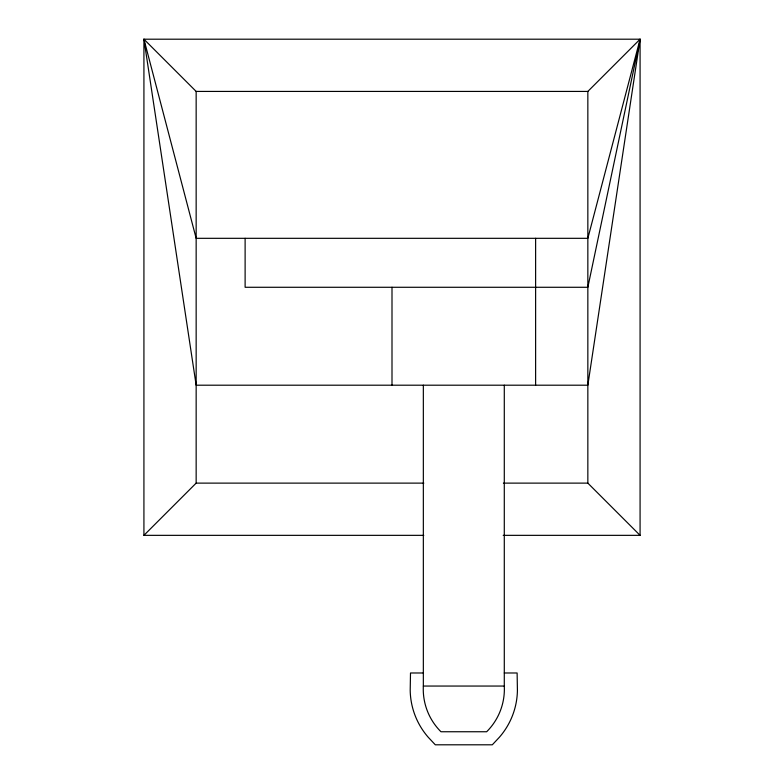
<?xml version="1.0" encoding="UTF-8"?>
<svg xmlns="http://www.w3.org/2000/svg" width="784" height="784" viewBox="0 0 784 784"><rect width="100%" height="100%" fill="white"/><g stroke="black" fill="none" stroke-linecap="round" stroke-linejoin="round"><path stroke-width="1.18" d="M423.772 535.345L143.923 535.345L196.157 483.12L196.157 91.424L143.923 39.2L640.077 39.2L640.077 535.345L503.201 535.345M196.157 91.424L587.843 91.424L640.077 39.2L587.843 385.199L196.157 385.199L143.923 39.2L143.923 535.345M196.157 483.12L423.821 483.12M503.387 483.12L587.843 483.12L640.077 535.345M423.34 672.986L410.502 672.986L410.199 690.479A73.098 73.098 0 0 0 428.25 737.274L435.306 744.8L492.313 744.8L499.369 737.274A73.098 73.098 0 0 0 517.42 690.479L517.117 672.986L504.288 672.986M423.34 385.199L423.34 686.049L504.288 686.049L504.288 385.199M143.923 39.2L196.157 238.316L587.843 238.316L640.077 39.2L587.843 287.277L245.118 287.277L245.118 238.316M587.843 91.424L587.843 483.12M535.619 238.316L535.619 385.199M392 287.277L392 385.199M423.34 686.049A60.025 60.025 0 0 0 440.961 731.746L486.658 731.746A60.025 60.025 0 0 0 504.288 686.049"/></g></svg>
